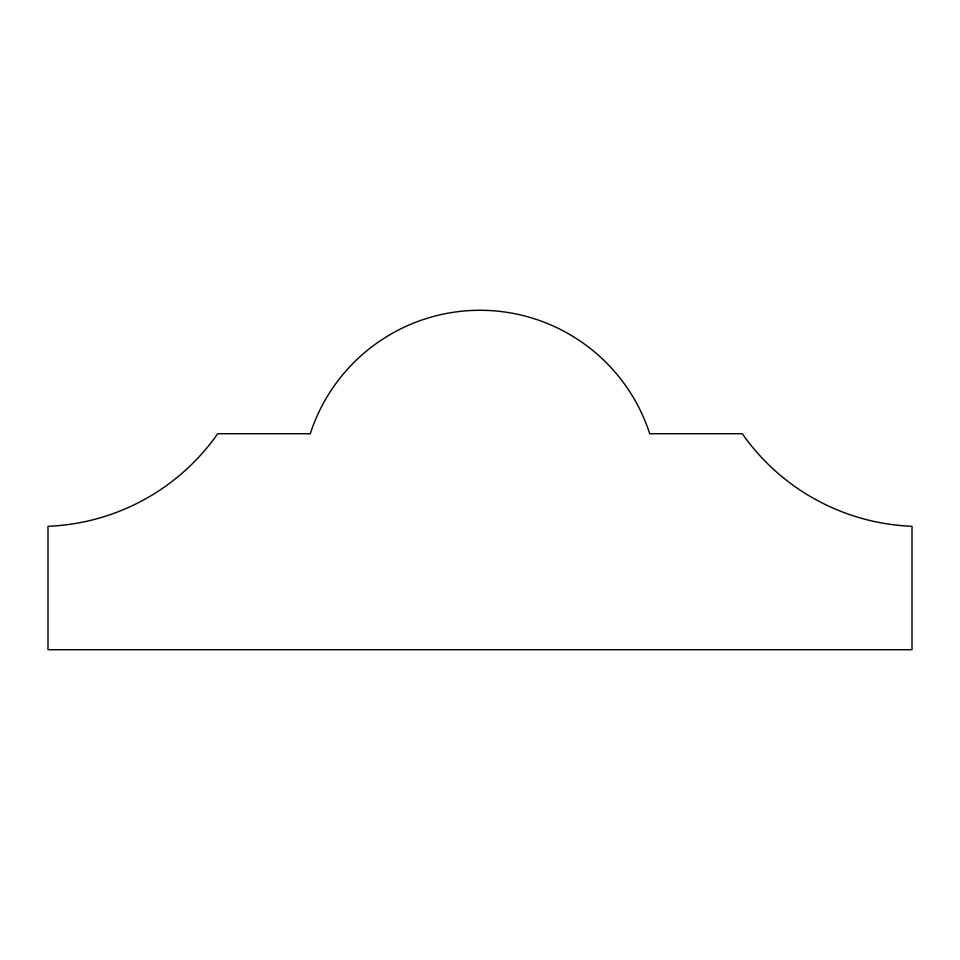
<?xml version="1.0" encoding="UTF-8"?>
<svg xmlns="http://www.w3.org/2000/svg" width="960" height="960" viewBox="0 0 960 960"><rect width="100%" height="100%" fill="white"/><g stroke="black" fill="none" stroke-linecap="round" stroke-linejoin="round"><path stroke-width="1.44" d="M310.284 433.716L217.716 433.716A217.608 217.608 0 0 1 48 526.284L48 649.716L912 649.716L912 526.284A217.608 217.608 0 0 1 742.284 433.716L649.716 433.716A178.392 178.392 0 0 0 310.284 433.716"/></g></svg>
